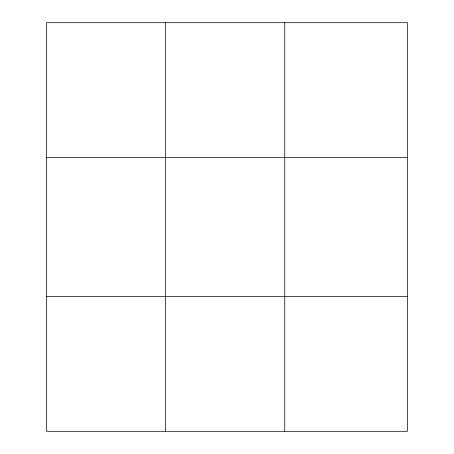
<?xml version="1.0" encoding="UTF-8"?>
<svg xmlns="http://www.w3.org/2000/svg" width="454" height="454" viewBox="0 0 454 454"><rect width="100%" height="100%" fill="white"/><g stroke="black" fill="none" stroke-linecap="round" stroke-linejoin="round"><path stroke-width="0.68" d="M165.642 22.7L165.642 431.3M284.749 22.7L284.749 431.3M407.459 157.538L407.459 22.7L46.541 22.7L46.541 431.3L407.459 431.3L407.459 157.538L46.541 157.538M46.541 296.462L407.459 296.462"/></g></svg>
